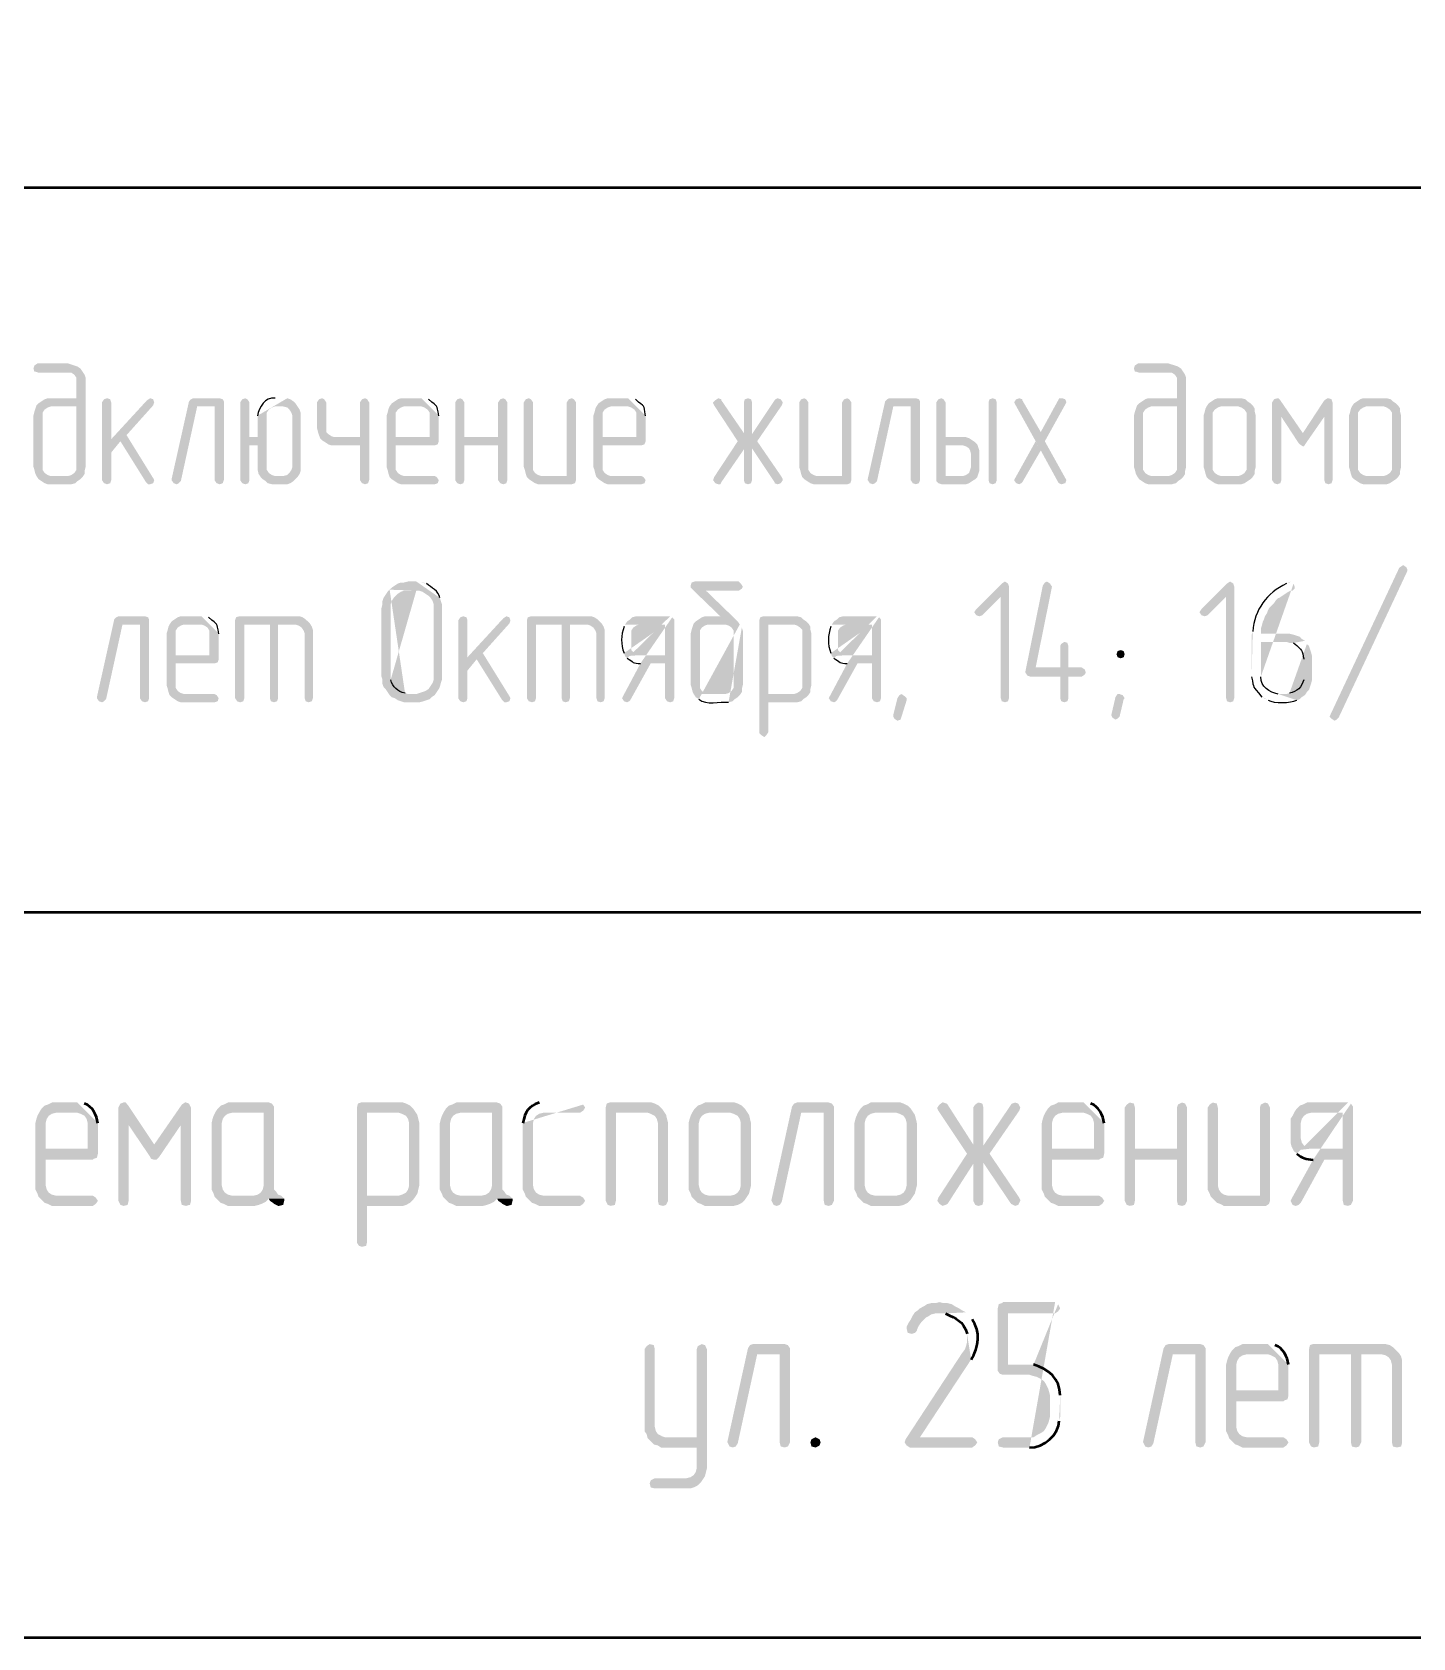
# Model space of a CAD drawing. Header units: millimetres. Extents: x -211 to 10565, y -2293 to 2244.
# Drawn here: x 5324.61 to 5353.15, y 10.02 to 43.22 of the extents above; entities that cross this region are included whole.
import ezdxf

# ---------------------------------------------------------------- set-up
doc = ezdxf.new("R2010")
doc.units = ezdxf.units.MM
doc.layers.add('PDF _Геометрия', color=7, linetype='Continuous')
doc.layers.add('PDF _Сплошная заливка', color=7, linetype='Continuous')

msp = doc.modelspace()

# ---------------------------------------------------------------- hatches: boundary and pattern name
at = {"layer": 'PDF _Сплошная заливка', "transparency": 33554559}
for points in [[(5325.36, 36.366), (5324.725, 36.366), (5324.662, 36.324), (5324.641, 36.261), (5324.662, 36.197), (5324.683, 36.197), (5324.746, 36.176), (5325.424, 36.176), (5325.487, 36.134), (5325.529, 36.07), (5325.529, 35.647), (5324.937, 35.647), (5324.873, 35.626), (5324.746, 35.541), (5324.704, 35.499), (5325.529, 35.478), (5325.529, 34.166), (5325.487, 34.102), (5325.424, 34.06), (5325.36, 34.039), (5324.704, 34.039), (5324.746, 33.975), (5324.873, 33.891), (5324.937, 33.869), (5325.424, 33.869), (5325.508, 33.891), (5325.551, 33.933), (5325.614, 33.975), (5325.656, 34.018), (5325.699, 34.081), (5325.699, 34.145), (5325.72, 34.229), (5325.72, 36.07), (5325.699, 36.134), (5325.614, 36.261), (5325.551, 36.303), (5325.487, 36.324), (5325.424, 36.345)], [(5348.108, 36.366), (5347.473, 36.366), (5347.409, 36.324), (5347.388, 36.261), (5347.409, 36.197), (5347.43, 36.197), (5347.494, 36.176), (5348.171, 36.176), (5348.235, 36.134), (5348.277, 36.07), (5348.277, 35.647), (5347.684, 35.647), (5347.621, 35.626), (5347.557, 35.583), (5347.494, 35.541), (5347.452, 35.499), (5348.277, 35.478), (5348.277, 34.166), (5348.235, 34.102), (5348.171, 34.06), (5348.108, 34.039), (5347.452, 34.039), (5347.494, 33.975), (5347.621, 33.891), (5347.684, 33.869), (5348.171, 33.869), (5348.256, 33.891), (5348.298, 33.933), (5348.361, 33.975), (5348.404, 34.018), (5348.446, 34.081), (5348.446, 34.145), (5348.467, 34.229), (5348.467, 36.07), (5348.446, 36.134), (5348.361, 36.261), (5348.298, 36.303), (5348.171, 36.345)], [(5326.164, 35.647), (5326.101, 35.626), (5326.058, 35.562), (5326.058, 33.954), (5326.101, 33.891), (5326.164, 33.869), (5326.228, 33.891), (5326.249, 33.954), (5326.249, 34.525), (5326.439, 34.758), (5326.249, 34.8), (5326.249, 35.562), (5326.228, 35.626)], [(5327.053, 35.647), (5326.989, 35.605), (5326.249, 34.8), (5326.439, 34.758), (5326.968, 33.912), (5327.011, 33.869), (5327.053, 33.869), (5327.116, 33.891), (5327.138, 33.954), (5327.116, 33.996), (5326.566, 34.885), (5327.116, 35.499), (5327.138, 35.562), (5327.116, 35.626)], [(5328.492, 35.647), (5327.942, 35.647), (5327.899, 35.626), (5327.857, 35.583), (5327.497, 33.975), (5327.497, 33.954), (5327.54, 33.891), (5327.603, 33.869), (5327.645, 33.891), (5327.688, 33.933), (5328.026, 35.478), (5328.386, 35.478), (5328.577, 35.562), (5328.577, 35.583), (5328.555, 35.626)], [(5328.577, 35.562), (5328.386, 35.478), (5328.386, 33.954), (5328.428, 33.891), (5328.492, 33.869), (5328.555, 33.891), (5328.577, 33.954)], [(5329.021, 35.647), (5328.957, 35.626), (5328.915, 35.562), (5328.915, 33.954), (5328.957, 33.891), (5329.021, 33.869), (5329.084, 33.891), (5329.106, 33.954), (5329.106, 34.674), (5329.275, 34.674), (5329.106, 34.843), (5329.106, 35.562), (5329.063, 35.626)], [(5330.608, 35.647), (5330.544, 35.626), (5330.502, 35.562), (5330.502, 35.033), (5330.523, 34.949), (5330.566, 34.822), (5330.862, 34.843), (5330.798, 34.864), (5330.735, 34.906), (5330.693, 34.949), (5330.693, 35.562), (5330.65, 35.626)], [(5331.497, 35.647), (5331.433, 35.626), (5331.391, 35.562), (5331.391, 34.843), (5330.862, 34.843), (5330.566, 34.822), (5330.608, 34.779), (5330.735, 34.695), (5330.798, 34.674), (5331.391, 34.674), (5331.391, 33.954), (5331.433, 33.891), (5331.497, 33.869), (5331.56, 33.891), (5331.581, 33.954), (5331.581, 35.562), (5331.539, 35.626)], [(5333.465, 35.647), (5333.401, 35.626), (5333.359, 35.562), (5333.359, 33.954), (5333.401, 33.891), (5333.465, 33.869), (5333.528, 33.891), (5333.549, 33.954), (5333.549, 34.674), (5334.247, 34.674), (5333.549, 34.843), (5333.549, 35.562), (5333.507, 35.626)], [(5334.353, 35.647), (5334.29, 35.626), (5334.247, 35.562), (5334.247, 34.843), (5333.549, 34.843), (5334.247, 34.674), (5334.247, 33.954), (5334.29, 33.891), (5334.353, 33.869), (5334.417, 33.891), (5334.438, 33.954), (5334.438, 35.562), (5334.396, 35.626)], [(5334.882, 35.647), (5334.819, 35.626), (5334.777, 35.562), (5334.777, 34.229), (5334.798, 34.166), (5334.819, 34.081), (5334.84, 34.018), (5335.136, 34.039), (5335.073, 34.06), (5335.009, 34.102), (5334.967, 34.166), (5334.967, 35.562), (5334.925, 35.626)], [(5335.771, 35.647), (5335.708, 35.626), (5335.665, 35.562), (5335.665, 34.039), (5335.136, 34.039), (5334.84, 34.018), (5334.882, 33.975), (5335.009, 33.891), (5335.073, 33.869), (5335.771, 33.869), (5335.835, 33.891), (5335.856, 33.954), (5335.856, 35.562), (5335.813, 35.626)], [(5338.797, 35.647), (5338.734, 35.605), (5338.691, 35.562), (5338.691, 35.541), (5338.712, 35.499), (5339.199, 34.758), (5339.495, 34.906), (5339.326, 34.927), (5338.86, 35.605), (5338.86, 35.626)], [(5340.024, 35.647), (5339.982, 35.626), (5339.961, 35.605), (5339.495, 34.906), (5339.199, 34.758), (5339.495, 34.61), (5339.961, 33.912), (5339.961, 33.891), (5340.024, 33.869), (5340.088, 33.891), (5340.13, 33.954), (5340.13, 33.975), (5340.109, 34.018), (5339.601, 34.758), (5340.109, 35.499), (5340.13, 35.562), (5340.088, 35.626)], [(5339.411, 35.647), (5339.347, 35.626), (5339.326, 35.562), (5339.326, 34.927), (5339.495, 34.906), (5339.495, 35.562), (5339.474, 35.626)], [(5340.574, 35.647), (5340.511, 35.626), (5340.469, 35.562), (5340.469, 34.229), (5340.49, 34.166), (5340.511, 34.081), (5340.532, 34.018), (5340.828, 34.039), (5340.765, 34.06), (5340.701, 34.102), (5340.659, 34.166), (5340.659, 35.562), (5340.617, 35.626)], [(5341.463, 35.647), (5341.4, 35.626), (5341.357, 35.562), (5341.357, 34.039), (5340.828, 34.039), (5340.532, 34.018), (5340.574, 33.975), (5340.701, 33.891), (5340.765, 33.869), (5341.463, 33.869), (5341.527, 33.891), (5341.548, 33.954), (5341.548, 35.562), (5341.506, 35.626)], [(5342.881, 35.647), (5342.331, 35.647), (5342.288, 35.626), (5342.246, 35.583), (5341.886, 33.975), (5341.886, 33.954), (5341.929, 33.891), (5341.992, 33.869), (5342.035, 33.891), (5342.077, 33.933), (5342.415, 35.478), (5342.775, 35.478), (5342.966, 35.562), (5342.966, 35.583), (5342.944, 35.626)], [(5342.966, 35.562), (5342.775, 35.478), (5342.775, 33.954), (5342.817, 33.891), (5342.881, 33.869), (5342.944, 33.891), (5342.966, 33.954)], [(5343.41, 35.647), (5343.346, 35.626), (5343.304, 35.562), (5343.304, 33.933), (5343.346, 33.891), (5343.41, 33.869), (5343.918, 33.869), (5343.981, 33.891), (5344.108, 33.975), (5344.151, 34.018), (5343.495, 34.039), (5343.495, 34.674), (5343.854, 34.674), (5344.151, 34.695), (5344.108, 34.737), (5343.981, 34.822), (5343.918, 34.843), (5343.495, 34.843), (5343.495, 35.562), (5343.452, 35.626)], [(5344.468, 35.647), (5344.404, 35.626), (5344.383, 35.562), (5344.383, 33.954), (5344.404, 33.891), (5344.468, 33.869), (5344.531, 33.891), (5344.553, 33.954), (5344.553, 35.562), (5344.531, 35.626)], [(5345.018, 35.647), (5344.955, 35.626), (5344.912, 35.562), (5344.934, 35.52), (5345.463, 34.568), (5345.822, 33.912), (5345.843, 33.891), (5345.886, 33.869), (5345.97, 33.891), (5345.992, 33.954), (5345.97, 33.996), (5345.547, 34.758), (5345.463, 34.949), (5345.082, 35.605), (5345.082, 35.626)], [(5345.907, 35.647), (5345.843, 35.647), (5345.822, 35.605), (5345.463, 34.949), (5345.547, 34.758), (5345.97, 35.52), (5345.992, 35.562), (5345.97, 35.626)], [(5349.546, 35.647), (5349.123, 35.647), (5349.06, 35.626), (5348.933, 35.541), (5348.891, 35.478), (5349.546, 35.478), (5349.61, 35.456), (5349.673, 35.414), (5349.716, 35.351), (5349.716, 34.166), (5349.673, 34.102), (5349.61, 34.06), (5349.546, 34.039), (5349.187, 34.039), (5348.891, 34.018), (5348.933, 33.975), (5349.06, 33.891), (5349.123, 33.869), (5349.61, 33.869), (5349.673, 33.891), (5349.8, 33.975), (5349.843, 34.018), (5349.885, 34.081), (5349.885, 34.145), (5349.906, 34.229), (5349.906, 35.287), (5349.885, 35.372), (5349.885, 35.435), (5349.843, 35.499), (5349.8, 35.541), (5349.737, 35.583), (5349.695, 35.626), (5349.61, 35.647)], [(5350.351, 35.647), (5350.287, 35.626), (5350.245, 35.562), (5350.435, 35.266), (5350.795, 34.716), (5350.88, 34.927), (5350.414, 35.605), (5350.372, 35.647)], [(5350.245, 35.562), (5350.245, 33.954), (5350.287, 33.891), (5350.351, 33.869), (5350.414, 33.891), (5350.435, 33.954), (5350.435, 35.266)], [(5351.409, 35.647), (5351.387, 35.647), (5351.324, 35.605), (5350.88, 34.927), (5350.795, 34.716), (5350.816, 34.695), (5350.88, 34.652), (5350.901, 34.652), (5350.943, 34.716), (5351.324, 35.266), (5351.493, 35.562), (5351.472, 35.626)], [(5351.493, 35.562), (5351.324, 35.266), (5351.324, 33.954), (5351.345, 33.891), (5351.409, 33.869), (5351.472, 33.891), (5351.493, 33.954)], [(5352.551, 35.647), (5352.128, 35.647), (5352.065, 35.626), (5351.938, 35.541), (5351.895, 35.478), (5352.551, 35.478), (5352.615, 35.456), (5352.678, 35.414), (5352.721, 35.351), (5352.721, 34.166), (5352.678, 34.102), (5352.615, 34.06), (5352.551, 34.039), (5352.192, 34.039), (5351.895, 34.018), (5351.938, 33.975), (5352.065, 33.891), (5352.128, 33.869), (5352.615, 33.869), (5352.678, 33.891), (5352.805, 33.975), (5352.848, 34.018), (5352.89, 34.081), (5352.89, 34.145), (5352.911, 34.229), (5352.911, 35.287), (5352.89, 35.372), (5352.89, 35.435), (5352.848, 35.499), (5352.805, 35.541), (5352.742, 35.583), (5352.699, 35.626), (5352.615, 35.647)], [(5324.704, 35.499), (5324.662, 35.372), (5324.641, 35.287), (5324.641, 34.229), (5324.662, 34.166), (5324.683, 34.081), (5324.704, 34.039), (5325, 34.039), (5324.937, 34.06), (5324.873, 34.102), (5324.831, 34.166), (5324.831, 35.351), (5324.873, 35.414), (5324.937, 35.456), (5325, 35.478), (5325.529, 35.478)], [(5330.1, 35.478), (5329.804, 35.478), (5329.888, 35.456), (5329.931, 35.414), (5329.973, 35.351), (5329.994, 35.287), (5329.994, 34.229), (5329.973, 34.166), (5329.931, 34.102), (5329.888, 34.06), (5329.804, 34.039), (5329.635, 34.039), (5329.338, 34.018), (5329.381, 33.975), (5329.444, 33.933), (5329.486, 33.891), (5329.571, 33.869), (5329.888, 33.869), (5329.952, 33.891), (5330.015, 33.933), (5330.1, 34.018), (5330.142, 34.081), (5330.164, 34.145), (5330.164, 35.351), (5330.142, 35.414)], [(5332.004, 35.478), (5331.983, 35.435), (5331.962, 35.351), (5331.941, 35.287), (5331.941, 34.229), (5331.962, 34.166), (5331.983, 34.081), (5332.004, 34.018), (5332.047, 33.975), (5332.174, 33.891), (5332.237, 33.869), (5332.936, 33.869), (5332.999, 33.891), (5333.02, 33.954), (5332.978, 34.018), (5332.936, 34.039), (5332.301, 34.039), (5332.237, 34.06), (5332.174, 34.102), (5332.131, 34.166), (5332.131, 34.674), (5332.936, 34.674), (5332.999, 34.695), (5333.02, 34.758), (5332.131, 34.843), (5332.131, 35.351), (5332.174, 35.414), (5332.237, 35.456), (5332.301, 35.478), (5332.66, 35.478)], [(5336.279, 35.478), (5336.258, 35.435), (5336.237, 35.351), (5336.215, 35.287), (5336.215, 34.229), (5336.237, 34.166), (5336.258, 34.081), (5336.279, 34.018), (5336.321, 33.975), (5336.448, 33.891), (5336.512, 33.869), (5337.21, 33.869), (5337.273, 33.891), (5337.295, 33.954), (5337.252, 34.018), (5337.21, 34.039), (5336.575, 34.039), (5336.512, 34.06), (5336.448, 34.102), (5336.406, 34.166), (5336.406, 34.674), (5337.21, 34.674), (5337.273, 34.695), (5337.295, 34.758), (5336.406, 34.843), (5336.406, 35.351), (5336.448, 35.414), (5336.512, 35.456), (5336.575, 35.478), (5336.935, 35.478)], [(5347.452, 35.499), (5347.409, 35.372), (5347.388, 35.287), (5347.388, 34.229), (5347.409, 34.166), (5347.43, 34.081), (5347.452, 34.039), (5347.748, 34.039), (5347.684, 34.06), (5347.621, 34.102), (5347.579, 34.166), (5347.579, 35.351), (5347.621, 35.414), (5347.684, 35.456), (5347.748, 35.478), (5348.277, 35.478)], [(5348.891, 35.478), (5348.869, 35.435), (5348.848, 35.351), (5348.827, 35.287), (5348.827, 34.229), (5348.848, 34.166), (5348.869, 34.081), (5348.891, 34.018), (5349.187, 34.039), (5349.123, 34.06), (5349.06, 34.102), (5349.017, 34.166), (5349.017, 35.351), (5349.06, 35.414), (5349.123, 35.456), (5349.187, 35.478), (5349.546, 35.478)], [(5351.895, 35.478), (5351.874, 35.435), (5351.853, 35.351), (5351.832, 35.287), (5351.832, 34.229), (5351.853, 34.166), (5351.874, 34.081), (5351.895, 34.018), (5352.192, 34.039), (5352.128, 34.06), (5352.065, 34.102), (5352.022, 34.166), (5352.022, 35.351), (5352.065, 35.414), (5352.128, 35.456), (5352.192, 35.478), (5352.551, 35.478)], [(5339.199, 34.758), (5338.712, 34.018), (5338.691, 33.954), (5338.734, 33.891), (5338.797, 33.869), (5338.839, 33.869), (5338.86, 33.912), (5339.326, 34.589), (5339.495, 34.61)], [(5339.495, 34.61), (5339.326, 34.589), (5339.326, 33.954), (5339.347, 33.891), (5339.411, 33.869), (5339.474, 33.891), (5339.495, 33.954)], [(5344.151, 34.695), (5343.854, 34.674), (5343.918, 34.652), (5343.981, 34.61), (5344.002, 34.568), (5344.024, 34.483), (5344.024, 34.229), (5343.981, 34.102), (5343.918, 34.06), (5343.854, 34.039), (5343.495, 34.039), (5344.151, 34.018), (5344.193, 34.145), (5344.193, 34.568), (5344.172, 34.631)], [(5345.357, 34.758), (5344.934, 33.996), (5344.912, 33.954), (5344.955, 33.891), (5345.018, 33.869), (5345.06, 33.891), (5345.082, 33.912), (5345.463, 34.568)], [(5353.038, 32.071), (5351.62, 29.045), (5351.578, 29.003), (5351.536, 28.981), (5351.472, 29.024), (5351.43, 29.066), (5351.451, 29.108), (5352.869, 32.134), (5352.89, 32.155), (5352.953, 32.198), (5353.017, 32.155), (5353.038, 32.113)], [(5339.22, 31.859), (5338.31, 31.859), (5338.247, 31.838), (5338.226, 31.775), (5338.226, 31.732), (5338.268, 31.69), (5338.839, 31.14), (5338.522, 31.14), (5338.458, 31.119), (5338.331, 31.034), (5338.289, 30.992), (5338.247, 30.865), (5338.226, 30.78), (5338.226, 29.722), (5338.247, 29.659), (5338.268, 29.574), (5338.289, 29.532), (5338.585, 29.532), (5338.522, 29.553), (5338.458, 29.595), (5338.416, 29.659), (5338.416, 30.843), (5338.458, 30.907), (5338.522, 30.949), (5338.585, 30.97), (5339.241, 30.97), (5339.199, 31.034), (5338.543, 31.669), (5339.22, 31.669), (5339.284, 31.711), (5339.305, 31.753), (5339.263, 31.817)], [(5344.722, 31.859), (5344.658, 31.817), (5344.129, 31.288), (5344.087, 31.224), (5344.129, 31.161), (5344.193, 31.14), (5344.256, 31.161), (5344.637, 31.542), (5344.807, 31.753), (5344.785, 31.817)], [(5344.807, 31.753), (5344.637, 31.542), (5344.637, 29.447), (5344.658, 29.383), (5344.722, 29.362), (5344.785, 29.383), (5344.807, 29.447)], [(5345.589, 31.859), (5345.547, 31.838), (5345.505, 31.775), (5345.145, 29.997), (5345.145, 29.976), (5345.187, 29.912), (5345.251, 29.891), (5345.865, 29.891), (5345.865, 29.447), (5345.886, 29.383), (5345.949, 29.362), (5346.013, 29.383), (5346.034, 29.447), (5346.034, 29.891), (5346.309, 29.891), (5346.372, 29.934), (5346.394, 29.976), (5346.372, 30.039), (5346.309, 30.082), (5345.357, 30.082), (5345.695, 31.753), (5345.653, 31.817)], [(5349.377, 31.859), (5349.314, 31.817), (5348.785, 31.288), (5348.742, 31.224), (5348.785, 31.161), (5348.848, 31.14), (5348.912, 31.161), (5349.293, 31.542), (5349.462, 31.753), (5349.441, 31.817)], [(5349.462, 31.753), (5349.293, 31.542), (5349.293, 29.447), (5349.314, 29.383), (5349.377, 29.362), (5349.441, 29.383), (5349.462, 29.447)], [(5326.947, 31.14), (5326.397, 31.14), (5326.355, 31.119), (5326.312, 31.076), (5325.953, 29.468), (5325.953, 29.447), (5325.995, 29.383), (5326.058, 29.362), (5326.101, 29.383), (5326.143, 29.426), (5326.482, 30.97), (5326.841, 30.97), (5327.032, 31.055), (5327.032, 31.076), (5327.011, 31.119)], [(5327.032, 31.055), (5326.841, 30.97), (5326.841, 29.447), (5326.884, 29.383), (5326.947, 29.362), (5327.011, 29.383), (5327.032, 29.447)], [(5327.455, 30.97), (5327.434, 30.928), (5327.413, 30.843), (5327.392, 30.78), (5327.392, 29.722), (5327.413, 29.659), (5327.434, 29.574), (5327.455, 29.51), (5327.497, 29.468), (5327.624, 29.383), (5327.688, 29.362), (5328.386, 29.362), (5328.45, 29.383), (5328.471, 29.447), (5328.428, 29.51), (5328.386, 29.532), (5327.751, 29.532), (5327.688, 29.553), (5327.624, 29.595), (5327.582, 29.659), (5327.582, 30.166), (5328.386, 30.166), (5328.45, 30.188), (5328.471, 30.251), (5327.582, 30.336), (5327.582, 30.843), (5327.624, 30.907), (5327.688, 30.949), (5327.751, 30.97), (5328.111, 30.97)], [(5330.058, 31.14), (5328.894, 31.14), (5328.83, 31.119), (5328.809, 31.055), (5328.809, 29.447), (5328.852, 29.383), (5328.915, 29.362), (5328.979, 29.383), (5329, 29.447), (5329, 30.97), (5330.058, 30.97), (5330.354, 30.992), (5330.269, 31.076), (5330.206, 31.119), (5330.142, 31.14)], [(5329.698, 30.97), (5329.529, 30.97), (5329.529, 29.447), (5329.55, 29.383), (5329.613, 29.362), (5329.677, 29.383), (5329.698, 29.447)], [(5330.354, 30.992), (5330.058, 30.97), (5330.121, 30.949), (5330.185, 30.907), (5330.227, 30.843), (5330.248, 30.78), (5330.248, 29.447), (5330.269, 29.383), (5330.333, 29.362), (5330.396, 29.383), (5330.417, 29.447), (5330.417, 30.865), (5330.396, 30.928)], [(5333.528, 31.14), (5333.465, 31.119), (5333.422, 31.055), (5333.422, 29.447), (5333.465, 29.383), (5333.528, 29.362), (5333.592, 29.383), (5333.613, 29.447), (5333.613, 30.018), (5333.803, 30.251), (5333.613, 30.293), (5333.613, 31.055), (5333.592, 31.119)], [(5334.417, 31.14), (5334.353, 31.097), (5333.613, 30.293), (5333.803, 30.251), (5334.332, 29.405), (5334.374, 29.362), (5334.417, 29.362), (5334.48, 29.383), (5334.501, 29.447), (5334.48, 29.489), (5333.93, 30.378), (5334.48, 30.992), (5334.501, 31.055), (5334.48, 31.119)], [(5336.088, 31.14), (5334.925, 31.14), (5334.861, 31.119), (5334.84, 31.055), (5334.84, 29.447), (5334.882, 29.383), (5334.946, 29.362), (5335.009, 29.383), (5335.03, 29.447), (5335.03, 30.97), (5336.088, 30.97), (5336.385, 30.992), (5336.3, 31.076), (5336.237, 31.119), (5336.173, 31.14)], [(5335.729, 30.97), (5335.559, 30.97), (5335.559, 29.447), (5335.581, 29.383), (5335.644, 29.362), (5335.708, 29.383), (5335.729, 29.447)], [(5336.385, 30.992), (5336.088, 30.97), (5336.152, 30.949), (5336.215, 30.907), (5336.258, 30.843), (5336.279, 30.78), (5336.279, 29.447), (5336.3, 29.383), (5336.364, 29.362), (5336.427, 29.383), (5336.448, 29.447), (5336.448, 30.865), (5336.427, 30.928)], [(5340.363, 31.14), (5339.728, 31.14), (5339.665, 31.119), (5339.643, 31.055), (5339.643, 28.727), (5339.686, 28.685), (5339.749, 28.643), (5339.792, 28.685), (5339.834, 28.749), (5339.834, 29.362), (5340.426, 29.362), (5340.511, 29.383), (5340.553, 29.426), (5340.617, 29.468), (5340.659, 29.51), (5339.834, 29.532), (5339.834, 30.97), (5340.363, 30.97), (5340.659, 30.992), (5340.617, 31.034), (5340.553, 31.076), (5340.511, 31.119), (5340.426, 31.14)], [(5340.659, 30.992), (5340.363, 30.97), (5340.426, 30.949), (5340.49, 30.907), (5340.532, 30.865), (5340.532, 29.659), (5340.49, 29.595), (5340.426, 29.553), (5340.363, 29.532), (5339.834, 29.532), (5340.659, 29.51), (5340.701, 29.574), (5340.701, 29.637), (5340.723, 29.722), (5340.723, 30.78), (5340.701, 30.865), (5340.701, 30.928)], [(5345.949, 30.611), (5345.886, 30.568), (5345.865, 30.526), (5345.865, 30.082), (5345.357, 30.082), (5346.034, 30.082), (5346.034, 30.526), (5346.013, 30.59)], [(5347.113, 30.441), (5347.05, 30.42), (5347.028, 30.357), (5347.05, 30.293), (5347.113, 30.272), (5347.177, 30.293), (5347.198, 30.357), (5347.177, 30.42)], [(5337.189, 30.166), (5336.829, 29.489), (5336.808, 29.447), (5336.85, 29.383), (5336.914, 29.362), (5336.956, 29.383), (5336.977, 29.405), (5337.4, 30.166), (5337.697, 30.166)], [(5341.463, 30.166), (5341.103, 29.489), (5341.082, 29.447), (5341.125, 29.383), (5341.188, 29.362), (5341.23, 29.383), (5341.252, 29.405), (5341.675, 30.166), (5341.971, 30.166)], [(5342.691, 29.405), (5342.691, 29.447), (5342.648, 29.489), (5342.585, 29.532), (5342.542, 29.51), (5342.5, 29.447), (5342.415, 29.108), (5342.415, 29.066), (5342.437, 29.024), (5342.5, 28.981), (5342.564, 29.003), (5342.585, 29.066)], [(5347.092, 29.532), (5347.05, 29.532), (5347.007, 29.468), (5346.923, 29.108), (5346.923, 29.087), (5346.944, 29.045), (5347.007, 29.003), (5347.05, 29.024), (5347.092, 29.066), (5347.177, 29.426), (5347.198, 29.447), (5347.155, 29.51)], [(5326.503, 21.089), (5326.439, 21.067), (5326.397, 20.983), (5326.609, 20.623), (5327.053, 19.967), (5327.138, 20.221), (5326.587, 21.046), (5326.545, 21.089)], [(5326.397, 20.983), (5326.397, 19.057), (5326.439, 18.972), (5326.503, 18.951), (5326.587, 18.972), (5326.609, 19.057), (5326.609, 20.623)], [(5327.794, 21.089), (5327.772, 21.089), (5327.709, 21.046), (5327.138, 20.221), (5327.053, 19.967), (5327.074, 19.925), (5327.138, 19.904), (5327.18, 19.904), (5327.243, 19.967), (5327.688, 20.623), (5327.899, 20.983), (5327.857, 21.067)], [(5327.899, 20.983), (5327.688, 20.623), (5327.688, 19.057), (5327.709, 18.972), (5327.794, 18.951), (5327.857, 18.972), (5327.878, 18.972), (5327.899, 19.057)], [(5329.508, 21.089), (5328.661, 21.089), (5328.577, 21.046), (5328.513, 21.025), (5328.45, 20.962), (5328.407, 20.898), (5329.402, 20.877), (5329.402, 19.375), (5329.381, 19.29), (5329.338, 19.226), (5329.275, 19.184), (5329.19, 19.163), (5328.746, 19.163), (5329.761, 19.163), (5329.698, 19.184), (5329.656, 19.248), (5329.613, 19.29), (5329.613, 21.004), (5329.571, 21.067)], [(5332.195, 21.089), (5331.412, 21.089), (5331.349, 21.067), (5331.327, 20.983), (5331.327, 18.19), (5331.37, 18.126), (5331.433, 18.105), (5331.518, 18.126), (5331.539, 18.211), (5331.539, 18.951), (5332.28, 18.951), (5332.343, 18.972), (5332.428, 19.015), (5332.491, 19.078), (5332.534, 19.142), (5331.539, 19.163), (5331.539, 20.877), (5332.195, 20.877), (5332.534, 20.898), (5332.491, 20.962), (5332.428, 21.025), (5332.343, 21.067), (5332.28, 21.089)], [(5334.226, 21.089), (5333.38, 21.089), (5333.295, 21.046), (5333.232, 21.025), (5333.168, 20.962), (5333.126, 20.898), (5334.121, 20.877), (5334.121, 19.375), (5334.099, 19.29), (5334.057, 19.226), (5333.994, 19.184), (5333.909, 19.163), (5333.465, 19.163), (5334.48, 19.163), (5334.417, 19.184), (5334.374, 19.248), (5334.332, 19.29), (5334.332, 21.004), (5334.29, 21.067)], [(5337.337, 21.089), (5336.554, 21.089), (5336.49, 21.067), (5336.469, 20.983), (5336.469, 19.057), (5336.512, 18.972), (5336.575, 18.951), (5336.66, 18.972), (5336.681, 19.057), (5336.681, 20.877), (5337.337, 20.877), (5337.675, 20.898), (5337.633, 20.962), (5337.57, 21.025), (5337.485, 21.067), (5337.422, 21.089)], [(5339.051, 21.089), (5338.522, 21.089), (5338.437, 21.046), (5338.374, 21.025), (5338.31, 20.962), (5338.268, 20.898), (5339.051, 20.877), (5339.114, 20.856), (5339.199, 20.813), (5339.241, 20.75), (5339.263, 20.665), (5339.263, 19.375), (5339.241, 19.29), (5339.199, 19.226), (5339.136, 19.184), (5339.051, 19.163), (5338.607, 19.163), (5338.247, 19.142), (5338.374, 19.015), (5338.437, 18.994), (5338.522, 18.951), (5339.114, 18.951), (5339.199, 18.972), (5339.284, 19.015), (5339.347, 19.078), (5339.432, 19.205), (5339.474, 19.375), (5339.474, 20.665), (5339.432, 20.835), (5339.347, 20.962), (5339.284, 21.025), (5339.199, 21.067), (5339.136, 21.089)], [(5341.082, 21.089), (5340.426, 21.089), (5340.363, 21.067), (5340.321, 21.004), (5339.897, 19.078), (5339.897, 19.057), (5339.94, 18.972), (5340.003, 18.951), (5340.067, 18.972), (5340.109, 19.036), (5340.511, 20.877), (5340.977, 20.877), (5341.188, 20.983), (5341.188, 21.004), (5341.146, 21.067)], [(5341.188, 20.983), (5340.977, 20.877), (5340.977, 19.057), (5340.998, 18.972), (5341.082, 18.951), (5341.146, 18.972), (5341.188, 19.057)], [(5342.479, 21.089), (5341.95, 21.089), (5341.865, 21.046), (5341.802, 21.025), (5341.738, 20.962), (5341.696, 20.898), (5342.479, 20.877), (5342.542, 20.856), (5342.627, 20.813), (5342.669, 20.75), (5342.691, 20.665), (5342.691, 19.375), (5342.669, 19.29), (5342.627, 19.226), (5342.564, 19.184), (5342.479, 19.163), (5342.035, 19.163), (5341.675, 19.142), (5341.802, 19.015), (5341.865, 18.994), (5341.95, 18.951), (5342.542, 18.951), (5342.627, 18.972), (5342.712, 19.015), (5342.775, 19.078), (5342.86, 19.205), (5342.902, 19.375), (5342.902, 20.665), (5342.86, 20.835), (5342.775, 20.962), (5342.712, 21.025), (5342.627, 21.067), (5342.564, 21.089)], [(5343.452, 21.089), (5343.431, 21.089), (5343.368, 21.046), (5343.325, 20.983), (5343.325, 20.962), (5343.346, 20.919), (5343.939, 20.031), (5344.278, 20.2), (5344.066, 20.221), (5343.537, 21.046), (5343.516, 21.067)], [(5344.934, 21.089), (5344.87, 21.067), (5344.849, 21.046), (5344.278, 20.2), (5343.939, 20.031), (5344.278, 19.84), (5344.849, 18.994), (5344.934, 18.951), (5344.997, 18.972), (5345.039, 19.057), (5345.039, 19.078), (5345.018, 19.121), (5344.404, 20.031), (5345.018, 20.919), (5345.039, 20.983), (5344.997, 21.067)], [(5344.172, 21.089), (5344.108, 21.046), (5344.066, 20.983), (5344.066, 20.221), (5344.278, 20.2), (5344.278, 20.983), (5344.256, 21.067)], [(5347.303, 21.089), (5347.24, 21.046), (5347.198, 20.983), (5347.198, 19.057), (5347.24, 18.972), (5347.303, 18.951), (5347.388, 18.972), (5347.409, 19.057), (5347.409, 19.904), (5348.277, 19.904), (5347.409, 20.136), (5347.409, 20.983), (5347.388, 21.067)], [(5348.383, 21.089), (5348.298, 21.046), (5348.277, 20.983), (5348.277, 20.136), (5347.409, 20.136), (5348.277, 19.904), (5348.277, 19.057), (5348.298, 18.972), (5348.383, 18.951), (5348.446, 18.972), (5348.488, 19.057), (5348.488, 20.983), (5348.446, 21.067)], [(5349.017, 21.089), (5348.954, 21.046), (5348.912, 20.983), (5348.912, 19.29), (5348.954, 19.205), (5348.975, 19.142), (5349.335, 19.163), (5349.25, 19.184), (5349.187, 19.226), (5349.144, 19.29), (5349.123, 19.375), (5349.123, 20.983), (5349.102, 21.067)], [(5350.097, 21.089), (5350.012, 21.046), (5349.991, 20.983), (5349.991, 19.163), (5349.335, 19.163), (5348.975, 19.142), (5349.102, 19.015), (5349.166, 18.994), (5349.25, 18.951), (5350.118, 18.951), (5350.181, 18.994), (5350.202, 19.057), (5350.202, 20.983), (5350.16, 21.067)], [(5324.768, 20.898), (5324.725, 20.813), (5324.704, 20.75), (5324.683, 20.665), (5324.683, 19.29), (5324.725, 19.205), (5324.746, 19.142), (5324.873, 19.015), (5324.937, 18.994), (5325.022, 18.951), (5325.868, 18.951), (5325.931, 18.994), (5325.974, 19.057), (5325.931, 19.121), (5325.868, 19.163), (5325.106, 19.163), (5325.022, 19.184), (5324.958, 19.226), (5324.916, 19.29), (5324.895, 19.375), (5324.895, 19.904), (5325.868, 19.904), (5325.889, 19.925), (5325.953, 19.946), (5325.974, 20.031), (5324.895, 20.136), (5324.895, 20.665), (5324.916, 20.75), (5324.958, 20.813), (5325.022, 20.856), (5325.106, 20.877), (5325.551, 20.877)], [(5328.407, 20.898), (5328.365, 20.813), (5328.344, 20.75), (5328.323, 20.665), (5328.323, 19.29), (5328.365, 19.205), (5328.386, 19.142), (5328.513, 19.015), (5328.577, 18.994), (5328.661, 18.951), (5329.211, 18.951), (5329.296, 18.972), (5329.359, 18.994), (5329.444, 19.036), (5329.508, 19.099), (5329.825, 19.099), (5329.761, 19.163), (5328.746, 19.163), (5328.661, 19.184), (5328.598, 19.226), (5328.555, 19.29), (5328.534, 19.375), (5328.534, 20.665), (5328.555, 20.75), (5328.598, 20.813), (5328.661, 20.856), (5328.746, 20.877), (5329.402, 20.877)], [(5332.534, 20.898), (5332.195, 20.877), (5332.258, 20.856), (5332.343, 20.813), (5332.385, 20.75), (5332.407, 20.665), (5332.407, 19.375), (5332.385, 19.29), (5332.343, 19.226), (5332.258, 19.184), (5332.195, 19.163), (5331.539, 19.163), (5332.534, 19.142), (5332.576, 19.205), (5332.618, 19.375), (5332.618, 20.665), (5332.576, 20.835)], [(5333.126, 20.898), (5333.084, 20.813), (5333.063, 20.75), (5333.041, 20.665), (5333.041, 19.29), (5333.084, 19.205), (5333.105, 19.142), (5333.232, 19.015), (5333.295, 18.994), (5333.38, 18.951), (5333.93, 18.951), (5334.015, 18.972), (5334.078, 18.994), (5334.163, 19.036), (5334.226, 19.099), (5334.544, 19.099), (5334.48, 19.163), (5333.465, 19.163), (5333.38, 19.184), (5333.316, 19.226), (5333.274, 19.29), (5333.253, 19.375), (5333.253, 20.665), (5333.274, 20.75), (5333.316, 20.813), (5333.38, 20.856), (5333.465, 20.877), (5334.121, 20.877)], [(5337.675, 20.898), (5337.337, 20.877), (5337.4, 20.856), (5337.485, 20.813), (5337.527, 20.75), (5337.549, 20.665), (5337.549, 19.057), (5337.57, 18.972), (5337.654, 18.951), (5337.718, 18.972), (5337.76, 19.057), (5337.76, 20.665), (5337.718, 20.835)], [(5338.268, 20.898), (5338.226, 20.813), (5338.204, 20.75), (5338.183, 20.665), (5338.183, 19.29), (5338.226, 19.205), (5338.247, 19.142), (5338.607, 19.163), (5338.522, 19.184), (5338.458, 19.226), (5338.416, 19.29), (5338.395, 19.375), (5338.395, 20.665), (5338.416, 20.75), (5338.458, 20.813), (5338.522, 20.856), (5338.607, 20.877), (5339.051, 20.877)], [(5341.696, 20.898), (5341.654, 20.813), (5341.632, 20.75), (5341.611, 20.665), (5341.611, 19.29), (5341.654, 19.205), (5341.675, 19.142), (5342.035, 19.163), (5341.95, 19.184), (5341.886, 19.226), (5341.844, 19.29), (5341.823, 19.375), (5341.823, 20.665), (5341.844, 20.75), (5341.886, 20.813), (5341.95, 20.856), (5342.035, 20.877), (5342.479, 20.877)], [(5345.568, 20.898), (5345.526, 20.813), (5345.505, 20.75), (5345.484, 20.665), (5345.484, 19.29), (5345.526, 19.205), (5345.547, 19.142), (5345.674, 19.015), (5345.738, 18.994), (5345.822, 18.951), (5346.669, 18.951), (5346.732, 18.994), (5346.774, 19.057), (5346.732, 19.121), (5346.669, 19.163), (5345.907, 19.163), (5345.822, 19.184), (5345.759, 19.226), (5345.716, 19.29), (5345.695, 19.375), (5345.695, 19.904), (5346.669, 19.904), (5346.69, 19.925), (5346.753, 19.946), (5346.774, 20.031), (5345.695, 20.136), (5345.695, 20.665), (5345.716, 20.75), (5345.759, 20.813), (5345.822, 20.856), (5345.907, 20.877), (5346.351, 20.877)], [(5350.71, 20.898), (5350.668, 20.813), (5350.626, 20.75), (5350.626, 20.263), (5350.647, 20.179), (5350.689, 20.094), (5351.049, 20.136), (5350.964, 20.136), (5350.901, 20.2), (5350.858, 20.263), (5350.837, 20.348), (5350.837, 20.665), (5350.858, 20.75), (5350.901, 20.813), (5350.964, 20.856), (5351.049, 20.877), (5351.705, 20.877)], [(5343.939, 20.031), (5343.346, 19.121), (5343.325, 19.057), (5343.368, 18.994), (5343.431, 18.951), (5343.495, 18.972), (5343.537, 18.994), (5344.066, 19.819), (5344.278, 19.84)], [(5344.278, 19.84), (5344.066, 19.819), (5344.066, 19.057), (5344.108, 18.972), (5344.172, 18.951), (5344.256, 18.972), (5344.278, 19.057)], [(5351.091, 19.904), (5350.647, 19.099), (5350.626, 19.057), (5350.668, 18.972), (5350.731, 18.951), (5350.795, 18.972), (5350.837, 19.015), (5351.324, 19.904), (5351.705, 19.904)], [(5329.825, 19.099), (5329.508, 19.099), (5329.529, 19.057), (5329.592, 19.015), (5329.613, 18.994), (5329.698, 18.951), (5329.719, 18.951), (5329.804, 18.972), (5329.825, 19.057)], [(5334.544, 19.099), (5334.226, 19.099), (5334.247, 19.057), (5334.311, 19.015), (5334.332, 18.994), (5334.417, 18.951), (5334.438, 18.951), (5334.523, 18.972), (5334.544, 19.057)], [(5343.368, 16.962), (5343.283, 16.941), (5343.198, 16.941), (5343.114, 16.92), (5343.05, 16.878), (5342.966, 16.835), (5342.923, 16.793), (5342.86, 16.751), (5342.817, 16.687), (5342.775, 16.603), (5342.733, 16.539), (5342.691, 16.454), (5342.691, 16.412), (5342.712, 16.327), (5342.796, 16.306), (5342.86, 16.327), (5342.902, 16.37), (5342.902, 16.391), (5342.944, 16.476), (5342.987, 16.539), (5343.093, 16.645), (5343.135, 16.666), (5343.198, 16.708), (5343.283, 16.729), (5343.368, 16.729), (5343.918, 16.751), (5343.833, 16.793), (5343.77, 16.835), (5343.685, 16.878), (5343.622, 16.92), (5343.537, 16.941), (5343.452, 16.941)], [(5337.379, 16.095), (5337.316, 16.052), (5337.273, 15.989), (5337.273, 14.296), (5337.316, 14.233), (5337.337, 14.148), (5337.697, 14.169), (5337.633, 14.19), (5337.549, 14.233), (5337.506, 14.296), (5337.485, 14.381), (5337.485, 15.989), (5337.464, 16.074)], [(5338.458, 16.095), (5338.374, 16.052), (5338.353, 15.989), (5338.353, 14.169), (5337.697, 14.169), (5337.337, 14.148), (5337.464, 14.021), (5337.549, 14), (5337.612, 13.957), (5338.353, 13.957), (5338.353, 13.534), (5338.331, 13.45), (5338.289, 13.386), (5338.226, 13.344), (5338.141, 13.323), (5337.485, 13.323), (5337.4, 13.28), (5337.379, 13.217), (5337.4, 13.132), (5337.485, 13.111), (5338.226, 13.111), (5338.289, 13.132), (5338.374, 13.175), (5338.437, 13.238), (5338.522, 13.365), (5338.564, 13.534), (5338.564, 15.989), (5338.522, 16.074)], [(5340.172, 16.095), (5339.516, 16.095), (5339.453, 16.074), (5339.411, 16.01), (5338.987, 14.084), (5338.987, 14.063), (5339.03, 13.979), (5339.093, 13.957), (5339.157, 13.979), (5339.199, 14.042), (5339.601, 15.883), (5340.067, 15.883), (5340.278, 15.989), (5340.278, 16.01), (5340.236, 16.074)], [(5340.278, 15.989), (5340.067, 15.883), (5340.067, 14.063), (5340.088, 13.979), (5340.172, 13.957), (5340.236, 13.979), (5340.278, 14.063)], [(5348.764, 16.095), (5348.108, 16.095), (5348.044, 16.074), (5348.002, 16.01), (5347.579, 14.084), (5347.579, 14.063), (5347.621, 13.979), (5347.684, 13.957), (5347.748, 13.979), (5347.79, 14.042), (5348.192, 15.883), (5348.658, 15.883), (5348.869, 15.989), (5348.869, 16.01), (5348.827, 16.074)], [(5348.869, 15.989), (5348.658, 15.883), (5348.658, 14.063), (5348.679, 13.979), (5348.764, 13.957), (5348.827, 13.979), (5348.869, 14.063)], [(5352.509, 16.095), (5351.091, 16.095), (5351.028, 16.074), (5351.007, 15.989), (5351.007, 14.063), (5351.049, 13.979), (5351.112, 13.957), (5351.197, 13.979), (5351.218, 14.063), (5351.218, 15.883), (5352.509, 15.883), (5352.869, 15.904), (5352.742, 16.031), (5352.678, 16.074), (5352.594, 16.095)], [(5349.377, 15.904), (5349.335, 15.82), (5349.314, 15.756), (5349.293, 15.671), (5349.293, 14.296), (5349.335, 14.211), (5349.356, 14.148), (5349.483, 14.021), (5349.546, 14), (5349.631, 13.957), (5350.478, 13.957), (5350.541, 14), (5350.583, 14.063), (5350.541, 14.127), (5350.478, 14.169), (5349.716, 14.169), (5349.631, 14.19), (5349.568, 14.233), (5349.525, 14.296), (5349.504, 14.381), (5349.504, 14.91), (5350.478, 14.91), (5350.499, 14.931), (5350.562, 14.952), (5350.583, 15.037), (5349.504, 15.142), (5349.504, 15.671), (5349.525, 15.756), (5349.568, 15.82), (5349.631, 15.862), (5349.716, 15.883), (5350.16, 15.883)], [(5352.086, 15.883), (5351.874, 15.883), (5351.874, 14.063), (5351.895, 13.979), (5351.98, 13.957), (5352.043, 13.979), (5352.086, 14.063)], [(5352.869, 15.904), (5352.509, 15.883), (5352.594, 15.862), (5352.657, 15.82), (5352.699, 15.756), (5352.721, 15.671), (5352.721, 14.063), (5352.742, 13.979), (5352.826, 13.957), (5352.911, 13.979), (5352.932, 14.063), (5352.932, 15.756), (5352.911, 15.841)], [(5340.807, 14.169), (5340.892, 14.127), (5340.913, 14.063), (5340.892, 14), (5340.807, 13.957), (5340.723, 13.979), (5340.701, 14.063), (5340.723, 14.127)]]:
    msp.add_hatch(color=256, dxfattribs=at).paths.add_polyline_path(points)
h = msp.add_hatch(color=256, dxfattribs=at)
h.paths.add_polyline_path([(5329.804, 35.647), (5329.635, 35.647)], flags=0)
h.paths.add_polyline_path([(5329.275, 35.287), (5329.275, 34.843), (5329.106, 34.843), (5329.275, 34.674), (5329.275, 34.166), (5329.296, 34.081), (5329.338, 34.018), (5329.635, 34.039), (5329.571, 34.06), (5329.508, 34.102), (5329.465, 34.166), (5329.465, 35.351), (5329.508, 35.414), (5329.571, 35.456), (5329.635, 35.478), (5330.1, 35.478), (5330.058, 35.541), (5330.015, 35.583), (5329.952, 35.626), (5329.888, 35.647)], flags=0)
h = msp.add_hatch(color=256, dxfattribs=at)
h.paths.add_polyline_path([(5332.66, 35.647), (5332.237, 35.647), (5332.174, 35.626), (5332.047, 35.541), (5332.004, 35.478), (5332.66, 35.478), (5332.724, 35.456), (5332.787, 35.414), (5332.83, 35.351), (5332.83, 34.843), (5332.131, 34.843), (5333.02, 34.758), (5333.02, 35.287)], flags=0)
h.paths.add_polyline_path([(5332.809, 35.626), (5332.724, 35.647)], flags=0)
h = msp.add_hatch(color=256, dxfattribs=at)
h.paths.add_polyline_path([(5336.935, 35.647), (5336.512, 35.647), (5336.448, 35.626), (5336.321, 35.541), (5336.279, 35.478), (5336.935, 35.478), (5336.998, 35.456), (5337.062, 35.414), (5337.104, 35.351), (5337.104, 34.843), (5336.406, 34.843), (5337.295, 34.758), (5337.295, 35.287)], flags=0)
h.paths.add_polyline_path([(5337.083, 35.626), (5336.998, 35.647)], flags=0)
h = msp.add_hatch(color=256, dxfattribs=at)
h.paths.add_polyline_path([(5332.004, 31.69), (5331.962, 31.648), (5331.878, 31.521), (5331.856, 31.457), (5331.856, 31.394), (5331.835, 31.309), (5331.835, 29.891), (5331.856, 29.828), (5331.856, 29.743), (5331.878, 29.68), (5331.92, 29.637), (5332.004, 29.51), (5332.047, 29.468), (5332.11, 29.447), (5332.174, 29.405), (5332.237, 29.383), (5332.301, 29.362), (5332.618, 29.362), (5332.703, 29.383), (5332.766, 29.405), (5332.83, 29.426), (5332.872, 29.468), (5332.936, 29.51), (5332.385, 29.532), (5332.322, 29.553)], flags=0)
h.paths.add_polyline_path([(5332.026, 29.828), (5332.026, 31.394), (5332.047, 31.457), (5332.089, 31.521), (5332.174, 31.605), (5332.237, 31.648), (5332.301, 31.669), (5332.555, 31.669)], flags=0)
h = msp.add_hatch(color=256, dxfattribs=at)
h.paths.add_polyline_path([(5332.555, 31.859), (5332.385, 31.859), (5332.301, 31.838), (5332.237, 31.838), (5332.174, 31.817), (5332.047, 31.732), (5332.004, 31.69), (5332.555, 31.669), (5332.618, 31.669), (5332.682, 31.648), (5332.809, 31.563), (5332.851, 31.521), (5332.893, 31.457), (5332.914, 31.394), (5332.914, 29.828), (5332.893, 29.764), (5332.809, 29.637), (5332.745, 29.595), (5332.682, 29.574), (5332.618, 29.553), (5332.555, 29.532), (5332.385, 29.532), (5332.936, 29.51), (5333.02, 29.637), (5333.041, 29.68), (5333.063, 29.764), (5333.084, 29.828), (5333.084, 31.394), (5333.041, 31.521)], flags=0)
h.paths.add_polyline_path([(5332.766, 31.817), (5332.703, 31.838), (5332.618, 31.838)], flags=0)
h = msp.add_hatch(color=256, dxfattribs=at)
h.paths.add_polyline_path([(5350.626, 31.859), (5350.605, 31.838), (5350.541, 31.817)], flags=0)
h.paths.add_polyline_path([(5349.843, 30.822), (5349.822, 30.759), (5349.822, 29.891)], flags=0)
h.paths.add_polyline_path([(5350.033, 29.468), (5350.097, 29.447), (5350.16, 29.405)], flags=0)
h.paths.add_polyline_path([(5350.753, 29.405), (5350.816, 29.426), (5350.858, 29.468), (5350.922, 29.51), (5350.372, 29.532)], flags=0)
h.paths.add_polyline_path([(5350.012, 29.891), (5350.012, 30.611), (5350.541, 30.611), (5350.922, 30.632), (5350.858, 30.674), (5350.816, 30.717), (5350.753, 30.738), (5350.689, 30.759), (5350.605, 30.78), (5350.012, 30.78), (5350.012, 30.886), (5350.033, 30.949), (5350.054, 31.034), (5350.075, 31.076), (5350.097, 31.14), (5350.139, 31.203), (5350.16, 31.267), (5350.181, 31.309), (5350.287, 31.415), (5350.329, 31.478), (5350.372, 31.521), (5350.393, 31.521), (5350.583, 31.648), (5350.626, 31.669), (5350.668, 31.669), (5350.71, 31.711), (5350.71, 31.753), (5350.689, 31.817)], flags=0)
h = msp.add_hatch(color=256, dxfattribs=at)
h.paths.add_polyline_path([(5328.111, 31.14), (5327.688, 31.14), (5327.624, 31.119), (5327.497, 31.034), (5327.455, 30.97), (5328.111, 30.97), (5328.174, 30.949), (5328.238, 30.907), (5328.28, 30.843), (5328.28, 30.336), (5327.582, 30.336), (5328.471, 30.251), (5328.471, 30.78)], flags=0)
h.paths.add_polyline_path([(5328.259, 31.119), (5328.174, 31.14)], flags=0)
h = msp.add_hatch(color=256, dxfattribs=at)
h.paths.add_polyline_path([(5336.871, 30.97), (5336.85, 30.928)], flags=0)
h.paths.add_polyline_path([(5336.85, 30.378), (5336.871, 30.314), (5337.168, 30.336), (5337.104, 30.357), (5337.041, 30.399), (5336.998, 30.441), (5336.998, 30.843), (5337.041, 30.907), (5337.104, 30.949), (5337.168, 30.97), (5337.697, 30.97)], flags=0)
h = msp.add_hatch(color=256, dxfattribs=at)
h.paths.add_polyline_path([(5337.802, 31.14), (5337.104, 31.14), (5337.02, 31.119), (5336.977, 31.076), (5336.914, 31.034), (5336.871, 30.97), (5337.697, 30.97), (5337.697, 30.336), (5337.168, 30.336), (5336.871, 30.314), (5336.914, 30.272)], flags=0)
h.paths.add_polyline_path([(5337.189, 30.166), (5337.697, 30.166), (5337.697, 29.447), (5337.739, 29.383), (5337.802, 29.362), (5337.866, 29.383), (5337.887, 29.447), (5337.887, 31.076), (5337.845, 31.119)], flags=0)
h = msp.add_hatch(color=256, dxfattribs=at)
h.paths.add_polyline_path([(5339.241, 30.97), (5338.945, 30.97), (5339.009, 30.949), (5339.072, 30.907), (5339.114, 30.843), (5339.114, 29.659), (5339.072, 29.595), (5339.009, 29.553), (5338.945, 29.532), (5338.289, 29.532), (5338.331, 29.468), (5338.395, 29.426)], flags=0)
h.paths.add_polyline_path([(5339.009, 29.362), (5339.093, 29.383), (5339.136, 29.426), (5339.199, 29.468), (5339.241, 29.51), (5339.284, 29.574), (5339.284, 29.637), (5339.305, 29.722), (5339.305, 30.843), (5339.284, 30.907)], flags=0)
h = msp.add_hatch(color=256, dxfattribs=at)
h.paths.add_polyline_path([(5341.146, 30.97), (5341.125, 30.928)], flags=0)
h.paths.add_polyline_path([(5341.125, 30.378), (5341.146, 30.314), (5341.442, 30.336), (5341.379, 30.357), (5341.315, 30.399), (5341.273, 30.441), (5341.273, 30.843), (5341.315, 30.907), (5341.379, 30.949), (5341.442, 30.97), (5341.971, 30.97)], flags=0)
h = msp.add_hatch(color=256, dxfattribs=at)
h.paths.add_polyline_path([(5342.077, 31.14), (5341.379, 31.14), (5341.294, 31.119), (5341.252, 31.076), (5341.188, 31.034), (5341.146, 30.97), (5341.971, 30.97), (5341.971, 30.336), (5341.442, 30.336), (5341.146, 30.314), (5341.188, 30.272)], flags=0)
h.paths.add_polyline_path([(5341.463, 30.166), (5341.971, 30.166), (5341.971, 29.447), (5342.013, 29.383), (5342.077, 29.362), (5342.14, 29.383), (5342.161, 29.447), (5342.161, 31.076), (5342.119, 31.119)], flags=0)
h = msp.add_hatch(color=256, dxfattribs=at)
h.paths.add_polyline_path([(5350.922, 30.632), (5350.541, 30.611), (5350.605, 30.59), (5350.689, 30.59)], flags=0)
h.paths.add_polyline_path([(5350.901, 30.251), (5350.901, 29.828)], flags=0)
h.paths.add_polyline_path([(5350.605, 29.553), (5350.541, 29.532), (5350.372, 29.532), (5350.922, 29.51), (5350.964, 29.574), (5351.007, 29.616), (5351.049, 29.743), (5351.07, 29.828), (5351.07, 30.314), (5351.049, 30.399), (5351.007, 30.526), (5350.964, 30.568)], flags=0)
h = msp.add_hatch(color=256, dxfattribs=at)
h.paths.add_polyline_path([(5325.551, 21.089), (5325.022, 21.089), (5324.937, 21.046), (5324.873, 21.025), (5324.81, 20.962), (5324.768, 20.898), (5325.551, 20.877), (5325.614, 20.856), (5325.699, 20.813), (5325.741, 20.75), (5325.762, 20.665), (5325.762, 20.136), (5324.895, 20.136), (5325.974, 20.031), (5325.974, 20.665)], flags=0)
h.paths.add_polyline_path([(5325.699, 21.067), (5325.635, 21.089)], flags=0)
h = msp.add_hatch(color=256, dxfattribs=at)
h.paths.add_polyline_path([(5335.94, 21.089), (5335.094, 21.089)], flags=0)
h.paths.add_polyline_path([(5334.755, 20.665), (5334.755, 19.29), (5334.798, 19.205), (5334.819, 19.142), (5334.946, 19.015), (5335.009, 18.994), (5335.094, 18.951), (5335.94, 18.951), (5336.004, 18.994), (5336.046, 19.057), (5336.004, 19.121), (5335.94, 19.163), (5335.179, 19.163), (5335.094, 19.184), (5335.03, 19.226), (5334.988, 19.29), (5334.967, 19.375), (5334.967, 20.665), (5334.988, 20.75), (5335.03, 20.813), (5335.094, 20.856), (5335.179, 20.877), (5335.94, 20.877), (5336.004, 20.919), (5336.046, 20.983), (5336.004, 21.046)], flags=0)
h = msp.add_hatch(color=256, dxfattribs=at)
h.paths.add_polyline_path([(5346.351, 21.089), (5345.822, 21.089), (5345.738, 21.046), (5345.674, 21.025), (5345.611, 20.962), (5345.568, 20.898), (5346.351, 20.877), (5346.415, 20.856), (5346.499, 20.813), (5346.542, 20.75), (5346.563, 20.665), (5346.563, 20.136), (5345.695, 20.136), (5346.774, 20.031), (5346.774, 20.665)], flags=0)
h.paths.add_polyline_path([(5346.499, 21.067), (5346.436, 21.089)], flags=0)
h = msp.add_hatch(color=256, dxfattribs=at)
h.paths.add_polyline_path([(5351.811, 21.089), (5350.964, 21.089), (5350.88, 21.046), (5350.816, 21.025), (5350.753, 20.962), (5350.71, 20.898), (5351.705, 20.877), (5351.705, 20.136), (5351.049, 20.136), (5350.689, 20.094), (5350.753, 20.031)], flags=0)
h.paths.add_polyline_path([(5351.091, 19.904), (5351.705, 19.904), (5351.705, 19.057), (5351.726, 18.972), (5351.811, 18.951), (5351.874, 18.972), (5351.916, 19.057), (5351.916, 21.004), (5351.874, 21.067)], flags=0)
h = msp.add_hatch(color=256, dxfattribs=at)
h.paths.add_polyline_path([(5345.759, 16.962), (5344.68, 16.962), (5344.658, 16.941), (5344.595, 16.92), (5344.574, 16.835), (5344.574, 15.544), (5344.616, 15.481), (5344.68, 15.46), (5345.23, 15.46), (5345.293, 15.439), (5345.378, 15.418), (5345.463, 15.375), (5345.526, 15.333), (5345.568, 15.269), (5345.611, 15.185), (5345.632, 15.121), (5345.653, 15.037), (5345.653, 14.592), (5345.632, 14.508), (5345.611, 14.444), (5345.568, 14.36), (5345.526, 14.296), (5345.463, 14.254), (5345.378, 14.211), (5345.314, 14.169), (5344.68, 14.169), (5344.595, 14.127), (5344.574, 14.063), (5344.595, 13.979), (5344.68, 13.957), (5345.23, 13.957)], flags=0)
h.paths.add_polyline_path([(5345.843, 14.508), (5345.865, 14.592), (5345.865, 15.037)], flags=0)
h.paths.add_polyline_path([(5345.314, 15.671), (5344.785, 15.671), (5344.785, 16.729), (5345.759, 16.729), (5345.822, 16.772), (5345.865, 16.835), (5345.822, 16.92)], flags=0)
h = msp.add_hatch(color=256, dxfattribs=at)
h.paths.add_polyline_path([(5343.918, 16.751), (5343.368, 16.729), (5343.495, 16.729)], flags=0)
h.paths.add_polyline_path([(5343.939, 16.306), (5343.939, 16.137), (5343.918, 16.052), (5343.897, 15.989), (5343.833, 15.904), (5342.669, 14.127), (5342.648, 14.063), (5342.691, 14), (5342.754, 13.957), (5344.045, 13.957), (5344.108, 14), (5344.151, 14.063), (5344.108, 14.127), (5344.045, 14.169), (5342.966, 14.169), (5344.024, 15.777)], flags=0)
h.paths.add_polyline_path([(5344.045, 16.603), (5343.981, 16.687)], flags=0)
h = msp.add_hatch(color=256, dxfattribs=at)
h.paths.add_polyline_path([(5350.16, 16.095), (5349.631, 16.095), (5349.546, 16.052), (5349.483, 16.031), (5349.42, 15.968), (5349.377, 15.904), (5350.16, 15.883), (5350.224, 15.862), (5350.308, 15.82), (5350.351, 15.756), (5350.372, 15.671), (5350.372, 15.142), (5349.504, 15.142), (5350.583, 15.037), (5350.583, 15.671)], flags=0)
h.paths.add_polyline_path([(5350.308, 16.074), (5350.245, 16.095)], flags=0)

# ---------------------------------------------------------------- linework, layer by layer
at = {"layer": 'PDF _Геометрия', "lineweight": 50}
for points in [[(5045.154, 10.022), (5045.154, 296.936), (5440.219, 296.936), (5440.219, 10.022)], [(5255.277, 10.022), (5255.277, 64.996), (5440.219, 64.996), (5440.219, 10.022)]]:
    msp.add_lwpolyline(points, close=True, dxfattribs=at)
for points in [[(5255.277, 40.006), (5320.26, 40.006), (5440.219, 40.006)], [(5320.26, 25.024), (5440.219, 25.024)]]:
    msp.add_lwpolyline(points, dxfattribs=at)
at = {"layer": 'PDF _Геометрия', "lineweight": 25}
for points in [[(5329.635, 35.647), (5329.431, 35.673), (5329.301, 35.465), (5329.275, 35.287)], [(5333.02, 35.287), (5332.972, 35.548), (5333.019, 35.435), (5332.809, 35.626)], [(5337.295, 35.287), (5337.246, 35.548), (5337.294, 35.435), (5337.083, 35.626)], [(5333.041, 31.521), (5333.015, 31.666), (5332.869, 31.732), (5332.766, 31.817)], [(5350.541, 31.817), (5350.136, 31.62), (5349.879, 31.277), (5349.843, 30.822)], [(5328.471, 30.78), (5328.422, 31.041), (5328.47, 30.928), (5328.259, 31.119)], [(5336.85, 30.928), (5336.787, 30.751), (5336.777, 30.554), (5336.85, 30.378)], [(5341.125, 30.928), (5341.062, 30.751), (5341.051, 30.554), (5341.125, 30.378)], [(5350.689, 30.59), (5350.887, 30.417), (5350.859, 30.457), (5350.901, 30.251)], [(5336.914, 30.272), (5337.036, 30.198), (5337.037, 30.155), (5337.189, 30.166)], [(5341.188, 30.272), (5341.31, 30.198), (5341.311, 30.155), (5341.463, 30.166)], [(5349.822, 29.891), (5349.876, 29.609), (5349.821, 29.746), (5350.033, 29.468)], [(5350.372, 29.532), (5350.185, 29.57), (5350.003, 29.676), (5350.012, 29.891)], [(5332.322, 29.553), (5332.162, 29.583), (5332.072, 29.674), (5332.026, 29.828)], [(5350.901, 29.828), (5350.86, 29.687), (5350.758, 29.568), (5350.605, 29.553)], [(5338.395, 29.426), (5338.552, 29.297), (5338.826, 29.381), (5339.009, 29.362)], [(5350.16, 29.405), (5350.284, 29.338), (5350.626, 29.343), (5350.753, 29.405)]]:
    msp.add_open_spline(points, degree=3, dxfattribs=at)
at = {"layer": 'PDF _Геометрия', "lineweight": 50}
for points in [[(5325.974, 20.665), (5325.948, 20.828), (5325.865, 21.008), (5325.699, 21.067)], [(5335.094, 21.089), (5334.862, 21.007), (5334.814, 20.899), (5334.755, 20.665)], [(5346.774, 20.665), (5346.749, 20.828), (5346.665, 21.008), (5346.499, 21.067)], [(5350.753, 20.031), (5350.866, 19.943), (5350.944, 19.912), (5351.091, 19.904)], [(5343.495, 16.729), (5343.731, 16.609), (5343.849, 16.588), (5343.939, 16.306)], [(5344.024, 15.777), (5344.185, 16.033), (5344.225, 16.347), (5344.045, 16.603)], [(5350.583, 15.671), (5350.558, 15.834), (5350.474, 16.014), (5350.308, 16.074)], [(5345.865, 15.037), (5345.86, 15.373), (5345.619, 15.591), (5345.314, 15.671)], [(5345.23, 13.957), (5345.522, 13.944), (5345.836, 14.225), (5345.843, 14.508)]]:
    msp.add_open_spline(points, degree=3, dxfattribs=at)

doc.saveas('drawing.dxf')
